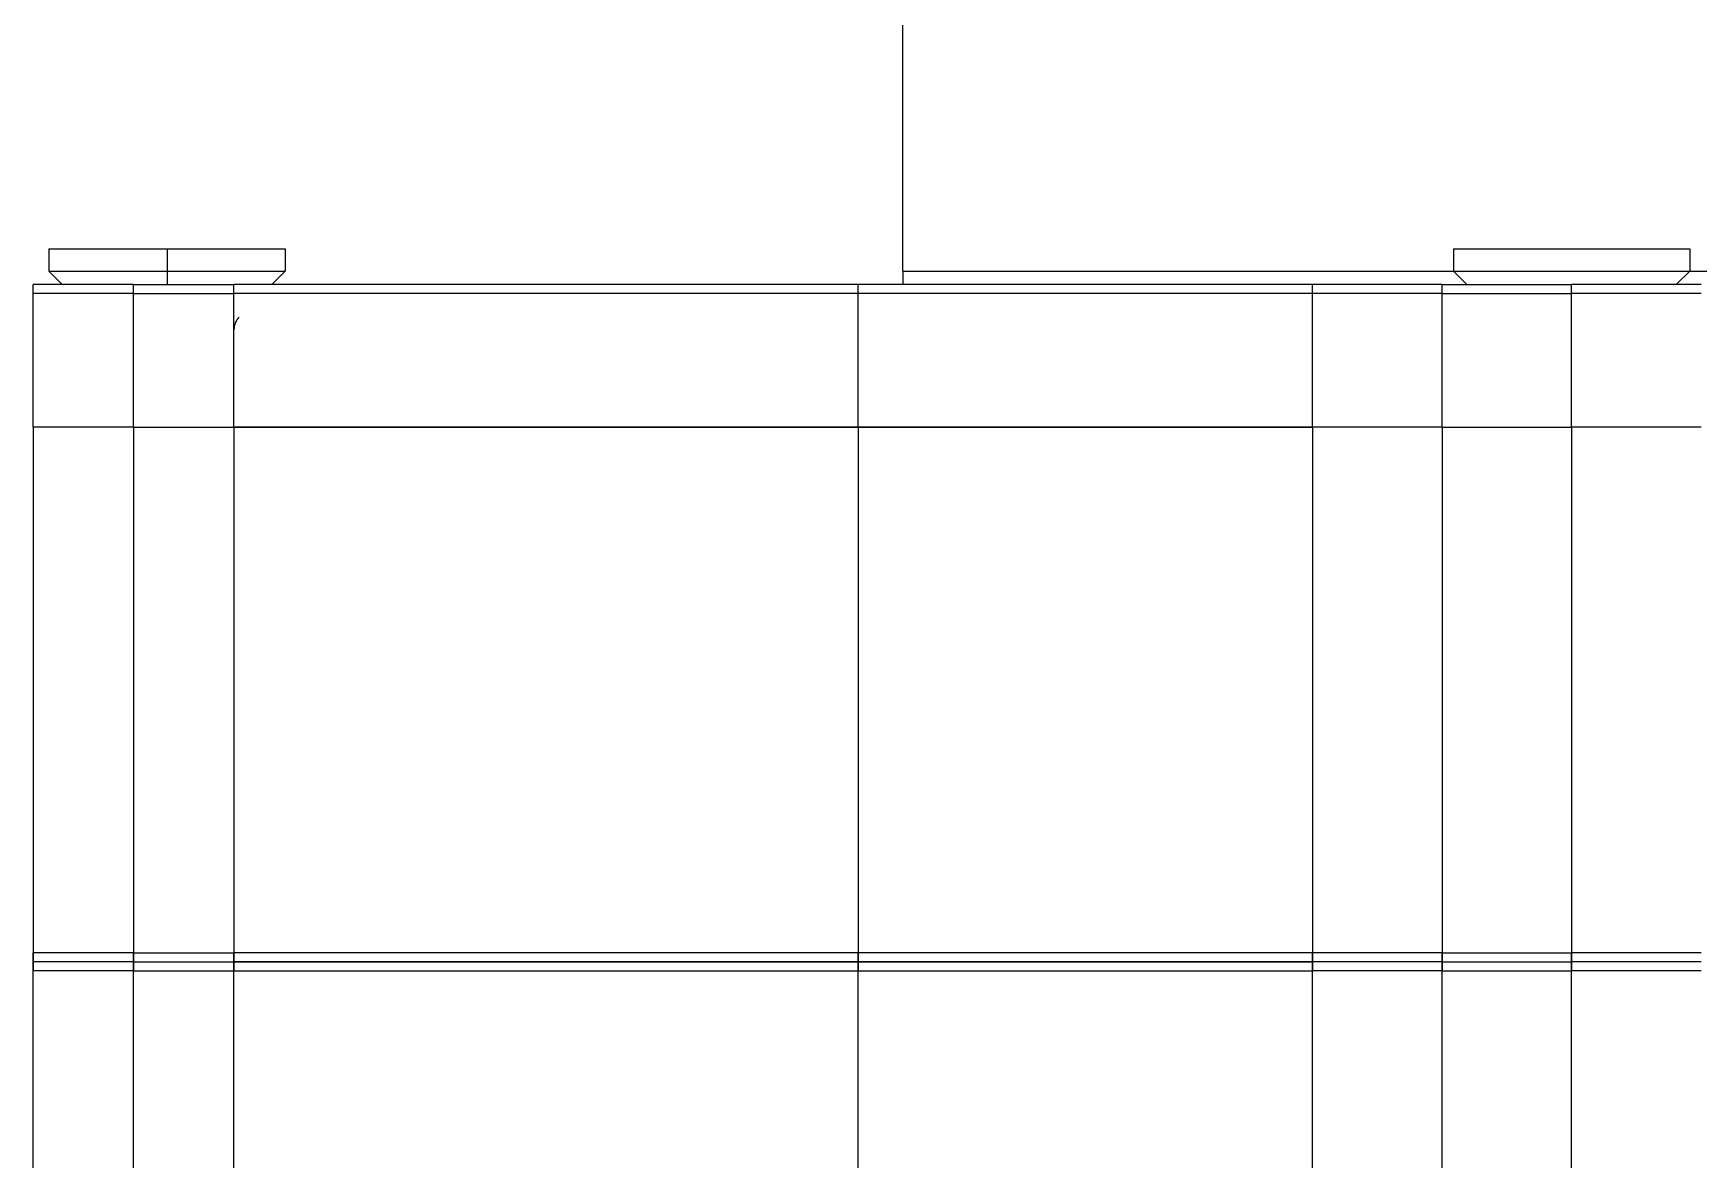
# Model space of a CAD drawing. Extents: x 20 to 191, y 30 to 285.
# Drawn here: x 19.88 to 57.23, y 61.25 to 86.53 of the extents above; entities that cross this region are included whole.
import ezdxf

# ---------------------------------------------------------------- set-up
doc = ezdxf.new("R2010")
doc.units = 0
doc.layers.add('View001', color=7, linetype='CONTINUOUS')

msp = doc.modelspace()

# ---------------------------------------------------------------- linework, layer by layer
at = {"layer": 'View001'}
for p, q in [((39.3792, 81.1911), (39.3792, 93.6911)), ((20.2292, 81.6911), (20.2292, 81.1911)), ((22.8792, 81.6911), (22.8792, 81.1911)), ((25.5292, 81.6911), (25.5292, 81.1911)), ((51.7292, 81.6911), (51.7292, 81.1911)), ((57.0292, 81.6911), (57.0292, 81.1911)), ((20.5292, 80.8911), (20.2292, 81.1911)), ((22.8792, 81.1911), (22.8792, 80.8911)), ((25.2292, 80.8911), (25.5292, 81.1911)), ((39.3792, 81.1911), (39.3792, 80.8911)), ((39.3792, 81.1911), (51.7292, 81.1911)), ((52.0292, 80.8911), (51.7292, 81.1911)), ((56.7292, 80.8911), (57.0292, 81.1911)), ((57.0292, 81.1911), (69.3792, 81.1911)), ((19.8792, 80.6911), (19.8792, 80.8911)), ((19.8792, 77.6911), (19.8792, 80.6911)), ((22.1292, 80.6911), (22.1292, 80.8911)), ((22.1292, 77.6911), (22.1292, 80.6911)), ((24.3792, 80.6911), (24.3792, 80.8911)), ((24.3792, 77.6911), (24.3792, 80.6911)), ((48.5697, 80.8911), (38.3792, 80.8911)), ((38.3792, 80.6911), (38.3792, 80.8911)), ((48.5697, 80.6911), (38.3792, 80.6911)), ((38.3792, 77.6911), (38.3792, 80.6911)), ((48.5697, 80.6911), (48.5697, 80.8911)), ((48.5697, 77.6911), (48.5697, 80.6911)), ((51.4745, 80.6911), (51.4745, 80.8911)), ((51.4745, 77.6911), (51.4745, 80.6911)), ((54.3792, 80.6911), (54.3792, 80.8911)), ((54.3792, 77.6911), (54.3792, 80.6911)), ((19.8792, 77.6911), (19.8792, 65.6911)), ((22.1292, 77.6911), (22.1292, 65.6911)), ((24.3792, 77.6911), (24.3792, 65.6911)), ((48.5697, 77.6911), (38.3792, 77.6911)), ((38.3792, 77.6911), (48.5697, 77.6911)), ((38.3792, 77.6911), (38.3792, 65.6911)), ((48.5697, 77.6911), (48.5697, 65.6911)), ((51.4745, 77.6911), (51.4745, 65.6911)), ((54.3792, 77.6911), (54.3792, 65.6911)), ((19.8792, 65.6911), (19.8792, 65.8911)), ((22.1292, 65.6911), (22.1292, 65.8911)), ((24.3792, 65.6911), (24.3792, 65.8911)), ((48.5697, 65.8911), (38.3792, 65.8911)), ((38.3792, 65.6911), (38.3792, 65.8911)), ((48.5697, 65.6911), (48.5697, 65.8911)), ((51.4745, 65.6911), (51.4745, 65.8911)), ((54.3792, 65.6911), (54.3792, 65.8911)), ((19.8792, 65.6911), (19.8792, 65.4911)), ((19.8792, 35.6911), (19.8792, 65.6911)), ((22.1292, 65.6911), (22.1292, 65.4911)), ((22.1292, 35.6911), (22.1292, 65.6911)), ((24.3792, 65.6911), (24.3792, 65.4911)), ((24.3792, 35.6911), (24.3792, 65.6911)), ((38.3792, 65.6911), (48.5697, 65.6911)), ((48.5697, 65.6911), (38.3792, 65.6911)), ((38.3792, 65.6911), (38.3792, 65.4911)), ((38.3792, 35.6911), (38.3792, 65.6911)), ((38.3792, 65.4911), (48.5697, 65.4911)), ((48.5697, 65.6911), (48.5697, 65.4911)), ((48.5697, 35.6911), (48.5697, 65.6911)), ((51.4745, 65.6911), (51.4745, 65.4911)), ((51.4745, 35.6911), (51.4745, 65.6911)), ((54.3792, 65.6911), (54.3792, 65.4911)), ((54.3792, 35.6911), (54.3792, 65.6911))]:
    msp.add_line(p, q, dxfattribs=at)
for points, degree, knots in [([(20.2292, 81.6911), (20.2375, 81.6911), (20.2459, 81.6911), (20.2708, 81.6911), (20.2957, 81.6911), (20.3368, 81.6911), (20.3779, 81.6911), (20.4348, 81.6911), (20.4916, 81.6911), (20.5635, 81.6911), (20.6354, 81.6911), (20.7214, 81.6911), (20.8074, 81.6911), (20.9064, 81.6911), (21.0054, 81.6911), (21.1162, 81.6911), (21.227, 81.6911), (21.3481, 81.6911), (21.4693, 81.6911), (21.5994, 81.6911), (21.7294, 81.6911), (21.8667, 81.6911), (22.004, 81.6911), (22.1467, 81.6911), (22.2895, 81.6911), (22.5815, 81.6911), (22.8792, 81.6911)], 2, [4.71239, 4.71239, 4.71239, 4.82459, 4.82459, 4.93679, 4.93679, 5.04899, 5.04899, 5.16119, 5.16119, 5.27339, 5.27339, 5.38559, 5.38559, 5.49779, 5.49779, 5.60999, 5.60999, 5.72219, 5.72219, 5.83439, 5.83439, 5.94659, 5.94659, 6.05879, 6.05879, 6.28319, 6.28319, 6.28319]), ([(22.8792, 81.6911), (23.0276, 81.6911), (23.1759, 81.6911), (23.471, 81.6911), (23.7544, 81.6911), (23.8917, 81.6911), (24.029, 81.6911), (24.159, 81.6911), (24.2891, 81.6911), (24.4103, 81.6911), (24.5315, 81.6911), (24.6422, 81.6911), (24.753, 81.6911), (24.8521, 81.6911), (24.9511, 81.6911), (25.037, 81.6911), (25.123, 81.6911), (25.1949, 81.6911), (25.2668, 81.6911), (25.3236, 81.6911), (25.3805, 81.6911), (25.4216, 81.6911), (25.4628, 81.6911), (25.4877, 81.6911), (25.5125, 81.6911), (25.5209, 81.6911), (25.5292, 81.6911)], 2, [0, 0, 0, 0.1122, 0.1122, 0.336599, 0.336599, 0.448799, 0.448799, 0.560999, 0.560999, 0.673198, 0.673198, 0.785398, 0.785398, 0.897598, 0.897598, 1.0098, 1.0098, 1.122, 1.122, 1.2342, 1.2342, 1.3464, 1.3464, 1.4586, 1.4586, 1.5708, 1.5708, 1.5708]), ([(51.7292, 81.6911), (51.7957, 81.6911), (51.9916, 81.6911), (52.3074, 81.6911), (52.727, 81.6911), (53.2294, 81.6911), (53.7895, 81.6911), (54.3792, 81.6911), (54.9689, 81.6911), (55.529, 81.6911), (56.0315, 81.6911), (56.4511, 81.6911), (56.7668, 81.6911), (56.9628, 81.6911), (57.0292, 81.6911)], 1, [1.5708, 1.5708, 1.7952, 2.0196, 2.24399, 2.46839, 2.69279, 2.91719, 3.14159, 3.36599, 3.59039, 3.81479, 4.03919, 4.26359, 4.48799, 4.71239, 4.71239]), ([(20.2292, 81.1911), (20.2375, 81.1911), (20.2459, 81.1911), (20.2708, 81.1911), (20.2957, 81.1911), (20.3368, 81.1911), (20.3779, 81.1911), (20.4348, 81.1911), (20.4916, 81.1911), (20.5635, 81.1911), (20.6354, 81.1911), (20.7214, 81.1911), (20.8074, 81.1911), (20.9064, 81.1911), (21.0054, 81.1911), (21.1162, 81.1911), (21.227, 81.1911), (21.3481, 81.1911), (21.4693, 81.1911), (21.5994, 81.1911), (21.7294, 81.1911), (21.8667, 81.1911), (22.004, 81.1911), (22.1467, 81.1911), (22.2895, 81.1911), (22.5815, 81.1911), (22.8792, 81.1911)], 2, [4.71239, 4.71239, 4.71239, 4.82459, 4.82459, 4.93679, 4.93679, 5.04899, 5.04899, 5.16119, 5.16119, 5.27339, 5.27339, 5.38559, 5.38559, 5.49779, 5.49779, 5.60999, 5.60999, 5.72219, 5.72219, 5.83439, 5.83439, 5.94659, 5.94659, 6.05879, 6.05879, 6.28319, 6.28319, 6.28319]), ([(22.8792, 81.1911), (23.0276, 81.1911), (23.1759, 81.1911), (23.471, 81.1911), (23.7544, 81.1911), (23.8917, 81.1911), (24.029, 81.1911), (24.159, 81.1911), (24.2891, 81.1911), (24.4103, 81.1911), (24.5315, 81.1911), (24.6422, 81.1911), (24.753, 81.1911), (24.8521, 81.1911), (24.9511, 81.1911), (25.037, 81.1911), (25.123, 81.1911), (25.1949, 81.1911), (25.2668, 81.1911), (25.3236, 81.1911), (25.3805, 81.1911), (25.4216, 81.1911), (25.4628, 81.1911), (25.4877, 81.1911), (25.5125, 81.1911), (25.5209, 81.1911), (25.5292, 81.1911)], 2, [0, 0, 0, 0.1122, 0.1122, 0.336599, 0.336599, 0.448799, 0.448799, 0.560999, 0.560999, 0.673198, 0.673198, 0.785398, 0.785398, 0.897598, 0.897598, 1.0098, 1.0098, 1.122, 1.122, 1.2342, 1.2342, 1.3464, 1.3464, 1.4586, 1.4586, 1.5708, 1.5708, 1.5708]), ([(51.7292, 81.1911), (51.7957, 81.1911), (51.9916, 81.1911), (52.3074, 81.1911), (52.727, 81.1911), (53.2294, 81.1911), (53.7895, 81.1911), (54.3792, 81.1911), (54.9689, 81.1911), (55.529, 81.1911), (56.0315, 81.1911), (56.4511, 81.1911), (56.7668, 81.1911), (56.9628, 81.1911), (57.0292, 81.1911)], 1, [1.5708, 1.5708, 1.7952, 2.0196, 2.24399, 2.46839, 2.69279, 2.91719, 3.14159, 3.36599, 3.59039, 3.81479, 4.03919, 4.26359, 4.48799, 4.71239, 4.71239]), ([(22.1292, 80.8911), (21.8595, 80.8911), (21.5987, 80.8911), (21.3493, 80.8911), (21.1135, 80.8911), (20.8933, 80.8911), (20.6907, 80.8911), (20.5075, 80.8911), (20.3453, 80.8911), (20.2055, 80.8911), (20.0895, 80.8911), (19.9981, 80.8911), (19.9322, 80.8911), (19.8925, 80.8911), (19.8792, 80.8911)], 1, [0.25268, 0.25268, 0.346831, 0.440983, 0.535134, 0.629285, 0.723436, 0.817587, 0.911738, 1.00589, 1.10004, 1.19419, 1.28834, 1.38249, 1.47665, 1.5708, 1.5708]), ([(22.1292, 80.6911), (21.8595, 80.6911), (21.5987, 80.6911), (21.3493, 80.6911), (21.1135, 80.6911), (20.8933, 80.6911), (20.6907, 80.6911), (20.5075, 80.6911), (20.3453, 80.6911), (20.2055, 80.6911), (20.0895, 80.6911), (19.9981, 80.6911), (19.9322, 80.6911), (19.8925, 80.6911), (19.8792, 80.6911)], 1, [0.25268, 0.25268, 0.346831, 0.440983, 0.535134, 0.629285, 0.723436, 0.817587, 0.911738, 1.00589, 1.10004, 1.19419, 1.28834, 1.38249, 1.47665, 1.5708, 1.5708]), ([(22.1292, 80.8911), (22.399, 80.8911), (22.6597, 80.8911), (22.9091, 80.8911), (23.1449, 80.8911), (23.3651, 80.8911), (23.5677, 80.8911), (23.7509, 80.8911), (23.9131, 80.8911), (24.0529, 80.8911), (24.169, 80.8911), (24.2603, 80.8911), (24.3262, 80.8911), (24.3659, 80.8911), (24.3792, 80.8911)], 1, [3.39427, 3.39427, 3.48842, 3.58258, 3.67673, 3.77088, 3.86503, 3.95918, 4.05333, 4.14748, 4.24163, 4.33578, 4.42994, 4.52409, 4.61824, 4.71239, 4.71239]), ([(22.1292, 80.6911), (22.399, 80.6911), (22.6597, 80.6911), (22.9091, 80.6911), (23.1449, 80.6911), (23.3651, 80.6911), (23.5677, 80.6911), (23.7509, 80.6911), (23.9131, 80.6911), (24.0529, 80.6911), (24.169, 80.6911), (24.2603, 80.6911), (24.3262, 80.6911), (24.3659, 80.6911), (24.3792, 80.6911)], 1, [3.39427, 3.39427, 3.48842, 3.58258, 3.67673, 3.77088, 3.86503, 3.95918, 4.05333, 4.14748, 4.24163, 4.33578, 4.42994, 4.52409, 4.61824, 4.71239, 4.71239]), ([(38.3792, 80.6911), (36.8117, 80.6911), (35.2639, 80.6911), (33.7553, 80.6911), (32.3048, 80.6911), (30.9308, 80.6911), (29.6504, 80.6911), (28.4797, 80.6911), (27.4336, 80.6911), (26.5251, 80.6911), (25.7656, 80.6911), (25.1648, 80.6911), (24.7302, 80.6911), (24.4672, 80.6911), (24.3792, 80.6911)], 1, [0, 0, 0.1122, 0.224399, 0.336599, 0.448799, 0.560999, 0.673198, 0.785398, 0.897598, 1.0098, 1.122, 1.2342, 1.3464, 1.4586, 1.5708, 1.5708]), ([(51.4745, 80.8911), (51.4328, 80.8911), (51.3911, 80.8911), (51.3369, 80.8911), (51.2827, 80.8911), (51.2165, 80.8911), (51.1503, 80.8911), (51.0727, 80.8911), (50.9951, 80.8911), (50.9067, 80.8911), (50.8183, 80.8911), (50.72, 80.8911), (50.6217, 80.8911), (50.5143, 80.8911), (50.4069, 80.8911), (50.2913, 80.8911), (50.1757, 80.8911), (50.0531, 80.8911), (49.9304, 80.8911), (49.8017, 80.8911), (49.673, 80.8911), (49.4079, 80.8911), (49.1313, 80.8911), (48.8525, 80.8911), (48.5697, 80.8911)], 2, [3.39427, 3.39427, 3.39427, 3.48842, 3.48842, 3.58258, 3.58258, 3.67673, 3.67673, 3.77088, 3.77088, 3.86503, 3.86503, 3.95918, 3.95918, 4.05333, 4.05333, 4.14748, 4.14748, 4.24163, 4.24163, 4.33578, 4.33578, 4.52409, 4.52409, 4.71239, 4.71239, 4.71239]), ([(51.4745, 80.6911), (51.4328, 80.6911), (51.3911, 80.6911), (51.3369, 80.6911), (51.2827, 80.6911), (51.2165, 80.6911), (51.1503, 80.6911), (51.0727, 80.6911), (50.9951, 80.6911), (50.9067, 80.6911), (50.8183, 80.6911), (50.72, 80.6911), (50.6217, 80.6911), (50.5143, 80.6911), (50.4069, 80.6911), (50.2913, 80.6911), (50.1757, 80.6911), (50.0531, 80.6911), (49.9304, 80.6911), (49.8017, 80.6911), (49.673, 80.6911), (49.4079, 80.6911), (49.1313, 80.6911), (48.8525, 80.6911), (48.5697, 80.6911)], 2, [3.39427, 3.39427, 3.39427, 3.48842, 3.48842, 3.58258, 3.58258, 3.67673, 3.67673, 3.77088, 3.77088, 3.86503, 3.86503, 3.95918, 3.95918, 4.05333, 4.05333, 4.14748, 4.14748, 4.24163, 4.24163, 4.33578, 4.33578, 4.52409, 4.52409, 4.71239, 4.71239, 4.71239]), ([(51.4745, 80.8911), (51.5162, 80.8911), (51.5578, 80.8911), (51.612, 80.8911), (51.6662, 80.8911), (51.7324, 80.8911), (51.7986, 80.8911), (51.8762, 80.8911), (51.9539, 80.8911), (52.0422, 80.8911), (52.1306, 80.8911), (52.2289, 80.8911), (52.3273, 80.8911), (52.4347, 80.8911), (52.5421, 80.8911), (52.6576, 80.8911), (52.7732, 80.8911), (52.8959, 80.8911), (53.0185, 80.8911), (53.1472, 80.8911), (53.2759, 80.8911), (53.541, 80.8911), (53.8176, 80.8911), (54.0965, 80.8911), (54.3792, 80.8911)], 2, [0.25268, 0.25268, 0.25268, 0.346831, 0.346831, 0.440983, 0.440983, 0.535134, 0.535134, 0.629285, 0.629285, 0.723436, 0.723436, 0.817587, 0.817587, 0.911738, 0.911738, 1.00589, 1.00589, 1.10004, 1.10004, 1.19419, 1.19419, 1.38249, 1.38249, 1.5708, 1.5708, 1.5708]), ([(51.4745, 80.6911), (51.5162, 80.6911), (51.5578, 80.6911), (51.612, 80.6911), (51.6662, 80.6911), (51.7324, 80.6911), (51.7986, 80.6911), (51.8762, 80.6911), (51.9539, 80.6911), (52.0422, 80.6911), (52.1306, 80.6911), (52.2289, 80.6911), (52.3273, 80.6911), (52.4347, 80.6911), (52.5421, 80.6911), (52.6576, 80.6911), (52.7732, 80.6911), (52.8959, 80.6911), (53.0185, 80.6911), (53.1472, 80.6911), (53.2759, 80.6911), (53.541, 80.6911), (53.8176, 80.6911), (54.0965, 80.6911), (54.3792, 80.6911)], 2, [0.25268, 0.25268, 0.25268, 0.346831, 0.346831, 0.440983, 0.440983, 0.535134, 0.535134, 0.629285, 0.629285, 0.723436, 0.723436, 0.817587, 0.817587, 0.911738, 0.911738, 1.00589, 1.00589, 1.10004, 1.10004, 1.19419, 1.19419, 1.38249, 1.38249, 1.5708, 1.5708, 1.5708]), ([(57.2839, 80.8911), (57.2423, 80.8911), (57.2006, 80.8911), (57.1464, 80.8911), (57.0922, 80.8911), (57.026, 80.8911), (56.9598, 80.8911), (56.8822, 80.8911), (56.8046, 80.8911), (56.7162, 80.8911), (56.6278, 80.8911), (56.5295, 80.8911), (56.4312, 80.8911), (56.3237, 80.8911), (56.2163, 80.8911), (56.1008, 80.8911), (55.9852, 80.8911), (55.8626, 80.8911), (55.7399, 80.8911), (55.6112, 80.8911), (55.4825, 80.8911), (55.2174, 80.8911), (54.9408, 80.8911), (54.6619, 80.8911), (54.3792, 80.8911)], 2, [0.25268, 0.25268, 0.25268, 0.346831, 0.346831, 0.440983, 0.440983, 0.535134, 0.535134, 0.629285, 0.629285, 0.723436, 0.723436, 0.817587, 0.817587, 0.911738, 0.911738, 1.00589, 1.00589, 1.10004, 1.10004, 1.19419, 1.19419, 1.38249, 1.38249, 1.5708, 1.5708, 1.5708]), ([(57.2839, 80.6911), (57.2423, 80.6911), (57.2006, 80.6911), (57.1464, 80.6911), (57.0922, 80.6911), (57.026, 80.6911), (56.9598, 80.6911), (56.8822, 80.6911), (56.8046, 80.6911), (56.7162, 80.6911), (56.6278, 80.6911), (56.5295, 80.6911), (56.4312, 80.6911), (56.3237, 80.6911), (56.2163, 80.6911), (56.1008, 80.6911), (55.9852, 80.6911), (55.8626, 80.6911), (55.7399, 80.6911), (55.6112, 80.6911), (55.4825, 80.6911), (55.2174, 80.6911), (54.9408, 80.6911), (54.6619, 80.6911), (54.3792, 80.6911)], 2, [0.25268, 0.25268, 0.25268, 0.346831, 0.346831, 0.440983, 0.440983, 0.535134, 0.535134, 0.629285, 0.629285, 0.723436, 0.723436, 0.817587, 0.817587, 0.911738, 0.911738, 1.00589, 1.00589, 1.10004, 1.10004, 1.19419, 1.19419, 1.38249, 1.38249, 1.5708, 1.5708, 1.5708]), ([(22.1292, 77.6911), (21.8595, 77.6911), (21.5987, 77.6911), (21.3493, 77.6911), (21.1135, 77.6911), (20.8933, 77.6911), (20.6907, 77.6911), (20.5075, 77.6911), (20.3453, 77.6911), (20.2055, 77.6911), (20.0895, 77.6911), (19.9981, 77.6911), (19.9322, 77.6911), (19.8925, 77.6911), (19.8792, 77.6911)], 1, [0.25268, 0.25268, 0.346831, 0.440983, 0.535134, 0.629285, 0.723436, 0.817587, 0.911738, 1.00589, 1.10004, 1.19419, 1.28834, 1.38249, 1.47665, 1.5708, 1.5708]), ([(22.1292, 77.6911), (21.8595, 77.6911), (21.5987, 77.6911), (21.3493, 77.6911), (21.1135, 77.6911), (20.8933, 77.6911), (20.6907, 77.6911), (20.5075, 77.6911), (20.3453, 77.6911), (20.2055, 77.6911), (20.0895, 77.6911), (19.9981, 77.6911), (19.9322, 77.6911), (19.8925, 77.6911), (19.8792, 77.6911)], 1, [0.25268, 0.25268, 0.346831, 0.440983, 0.535134, 0.629285, 0.723436, 0.817587, 0.911738, 1.00589, 1.10004, 1.19419, 1.28834, 1.38249, 1.47665, 1.5708, 1.5708]), ([(22.1292, 77.6911), (22.399, 77.6911), (22.6597, 77.6911), (22.9091, 77.6911), (23.1449, 77.6911), (23.3651, 77.6911), (23.5677, 77.6911), (23.7509, 77.6911), (23.9131, 77.6911), (24.0529, 77.6911), (24.169, 77.6911), (24.2603, 77.6911), (24.3262, 77.6911), (24.3659, 77.6911), (24.3792, 77.6911)], 1, [3.39427, 3.39427, 3.48842, 3.58258, 3.67673, 3.77088, 3.86503, 3.95918, 4.05333, 4.14748, 4.24163, 4.33578, 4.42994, 4.52409, 4.61824, 4.71239, 4.71239]), ([(22.1292, 77.6911), (22.399, 77.6911), (22.6597, 77.6911), (22.9091, 77.6911), (23.1449, 77.6911), (23.3651, 77.6911), (23.5677, 77.6911), (23.7509, 77.6911), (23.9131, 77.6911), (24.0529, 77.6911), (24.169, 77.6911), (24.2603, 77.6911), (24.3262, 77.6911), (24.3659, 77.6911), (24.3792, 77.6911)], 1, [3.39427, 3.39427, 3.48842, 3.58258, 3.67673, 3.77088, 3.86503, 3.95918, 4.05333, 4.14748, 4.24163, 4.33578, 4.42994, 4.52409, 4.61824, 4.71239, 4.71239]), ([(24.3792, 77.6911), (24.4672, 77.6911), (24.7302, 77.6911), (25.1648, 77.6911), (25.7656, 77.6911), (26.5251, 77.6911), (27.4336, 77.6911), (28.4797, 77.6911), (29.6504, 77.6911), (30.9308, 77.6911), (32.3048, 77.6911), (33.7553, 77.6911), (35.2639, 77.6911), (36.8117, 77.6911), (38.3792, 77.6911)], 1, [1.5708, 1.5708, 1.683, 1.7952, 1.9074, 2.0196, 2.1318, 2.24399, 2.35619, 2.46839, 2.58059, 2.69279, 2.80499, 2.91719, 3.02939, 3.14159, 3.14159]), ([(51.4745, 77.6911), (51.4328, 77.6911), (51.3911, 77.6911), (51.3369, 77.6911), (51.2827, 77.6911), (51.2165, 77.6911), (51.1503, 77.6911), (51.0727, 77.6911), (50.9951, 77.6911), (50.9067, 77.6911), (50.8183, 77.6911), (50.72, 77.6911), (50.6217, 77.6911), (50.5143, 77.6911), (50.4069, 77.6911), (50.2913, 77.6911), (50.1757, 77.6911), (50.0531, 77.6911), (49.9304, 77.6911), (49.8017, 77.6911), (49.673, 77.6911), (49.4079, 77.6911), (49.1313, 77.6911), (48.8525, 77.6911), (48.5697, 77.6911)], 2, [3.39427, 3.39427, 3.39427, 3.48842, 3.48842, 3.58258, 3.58258, 3.67673, 3.67673, 3.77088, 3.77088, 3.86503, 3.86503, 3.95918, 3.95918, 4.05333, 4.05333, 4.14748, 4.14748, 4.24163, 4.24163, 4.33578, 4.33578, 4.52409, 4.52409, 4.71239, 4.71239, 4.71239]), ([(51.4745, 77.6911), (51.4328, 77.6911), (51.3911, 77.6911), (51.3369, 77.6911), (51.2827, 77.6911), (51.2165, 77.6911), (51.1503, 77.6911), (51.0727, 77.6911), (50.9951, 77.6911), (50.9067, 77.6911), (50.8183, 77.6911), (50.72, 77.6911), (50.6217, 77.6911), (50.5143, 77.6911), (50.4069, 77.6911), (50.2913, 77.6911), (50.1757, 77.6911), (50.0531, 77.6911), (49.9304, 77.6911), (49.8017, 77.6911), (49.673, 77.6911), (49.4079, 77.6911), (49.1313, 77.6911), (48.8525, 77.6911), (48.5697, 77.6911)], 2, [3.39427, 3.39427, 3.39427, 3.48842, 3.48842, 3.58258, 3.58258, 3.67673, 3.67673, 3.77088, 3.77088, 3.86503, 3.86503, 3.95918, 3.95918, 4.05333, 4.05333, 4.14748, 4.14748, 4.24163, 4.24163, 4.33578, 4.33578, 4.52409, 4.52409, 4.71239, 4.71239, 4.71239]), ([(51.4745, 77.6911), (51.5162, 77.6911), (51.5578, 77.6911), (51.612, 77.6911), (51.6662, 77.6911), (51.7324, 77.6911), (51.7986, 77.6911), (51.8762, 77.6911), (51.9539, 77.6911), (52.0422, 77.6911), (52.1306, 77.6911), (52.2289, 77.6911), (52.3273, 77.6911), (52.4347, 77.6911), (52.5421, 77.6911), (52.6576, 77.6911), (52.7732, 77.6911), (52.8959, 77.6911), (53.0185, 77.6911), (53.1472, 77.6911), (53.2759, 77.6911), (53.541, 77.6911), (53.8176, 77.6911), (54.0965, 77.6911), (54.3792, 77.6911)], 2, [0.25268, 0.25268, 0.25268, 0.346831, 0.346831, 0.440983, 0.440983, 0.535134, 0.535134, 0.629285, 0.629285, 0.723436, 0.723436, 0.817587, 0.817587, 0.911738, 0.911738, 1.00589, 1.00589, 1.10004, 1.10004, 1.19419, 1.19419, 1.38249, 1.38249, 1.5708, 1.5708, 1.5708]), ([(51.4745, 77.6911), (51.5162, 77.6911), (51.5578, 77.6911), (51.612, 77.6911), (51.6662, 77.6911), (51.7324, 77.6911), (51.7986, 77.6911), (51.8762, 77.6911), (51.9539, 77.6911), (52.0422, 77.6911), (52.1306, 77.6911), (52.2289, 77.6911), (52.3273, 77.6911), (52.4347, 77.6911), (52.5421, 77.6911), (52.6576, 77.6911), (52.7732, 77.6911), (52.8959, 77.6911), (53.0185, 77.6911), (53.1472, 77.6911), (53.2759, 77.6911), (53.541, 77.6911), (53.8176, 77.6911), (54.0965, 77.6911), (54.3792, 77.6911)], 2, [0.25268, 0.25268, 0.25268, 0.346831, 0.346831, 0.440983, 0.440983, 0.535134, 0.535134, 0.629285, 0.629285, 0.723436, 0.723436, 0.817587, 0.817587, 0.911738, 0.911738, 1.00589, 1.00589, 1.10004, 1.10004, 1.19419, 1.19419, 1.38249, 1.38249, 1.5708, 1.5708, 1.5708]), ([(57.2839, 77.6911), (57.2423, 77.6911), (57.2006, 77.6911), (57.1464, 77.6911), (57.0922, 77.6911), (57.026, 77.6911), (56.9598, 77.6911), (56.8822, 77.6911), (56.8046, 77.6911), (56.7162, 77.6911), (56.6278, 77.6911), (56.5295, 77.6911), (56.4312, 77.6911), (56.3237, 77.6911), (56.2163, 77.6911), (56.1008, 77.6911), (55.9852, 77.6911), (55.8626, 77.6911), (55.7399, 77.6911), (55.6112, 77.6911), (55.4825, 77.6911), (55.2174, 77.6911), (54.9408, 77.6911), (54.6619, 77.6911), (54.3792, 77.6911)], 2, [0.25268, 0.25268, 0.25268, 0.346831, 0.346831, 0.440983, 0.440983, 0.535134, 0.535134, 0.629285, 0.629285, 0.723436, 0.723436, 0.817587, 0.817587, 0.911738, 0.911738, 1.00589, 1.00589, 1.10004, 1.10004, 1.19419, 1.19419, 1.38249, 1.38249, 1.5708, 1.5708, 1.5708]), ([(57.2839, 77.6911), (57.2423, 77.6911), (57.2006, 77.6911), (57.1464, 77.6911), (57.0922, 77.6911), (57.026, 77.6911), (56.9598, 77.6911), (56.8822, 77.6911), (56.8046, 77.6911), (56.7162, 77.6911), (56.6278, 77.6911), (56.5295, 77.6911), (56.4312, 77.6911), (56.3237, 77.6911), (56.2163, 77.6911), (56.1008, 77.6911), (55.9852, 77.6911), (55.8626, 77.6911), (55.7399, 77.6911), (55.6112, 77.6911), (55.4825, 77.6911), (55.2174, 77.6911), (54.9408, 77.6911), (54.6619, 77.6911), (54.3792, 77.6911)], 2, [0.25268, 0.25268, 0.25268, 0.346831, 0.346831, 0.440983, 0.440983, 0.535134, 0.535134, 0.629285, 0.629285, 0.723436, 0.723436, 0.817587, 0.817587, 0.911738, 0.911738, 1.00589, 1.00589, 1.10004, 1.10004, 1.19419, 1.19419, 1.38249, 1.38249, 1.5708, 1.5708, 1.5708]), ([(22.1292, 65.8911), (21.8595, 65.8911), (21.5987, 65.8911), (21.3493, 65.8911), (21.1135, 65.8911), (20.8933, 65.8911), (20.6907, 65.8911), (20.5075, 65.8911), (20.3453, 65.8911), (20.2055, 65.8911), (20.0895, 65.8911), (19.9981, 65.8911), (19.9322, 65.8911), (19.8925, 65.8911), (19.8792, 65.8911)], 1, [0.25268, 0.25268, 0.346831, 0.440983, 0.535134, 0.629285, 0.723436, 0.817587, 0.911738, 1.00589, 1.10004, 1.19419, 1.28834, 1.38249, 1.47665, 1.5708, 1.5708]), ([(22.1292, 65.8911), (22.399, 65.8911), (22.6597, 65.8911), (22.9091, 65.8911), (23.1449, 65.8911), (23.3651, 65.8911), (23.5677, 65.8911), (23.7509, 65.8911), (23.9131, 65.8911), (24.0529, 65.8911), (24.169, 65.8911), (24.2603, 65.8911), (24.3262, 65.8911), (24.3659, 65.8911), (24.3792, 65.8911)], 1, [3.39427, 3.39427, 3.48842, 3.58258, 3.67673, 3.77088, 3.86503, 3.95918, 4.05333, 4.14748, 4.24163, 4.33578, 4.42994, 4.52409, 4.61824, 4.71239, 4.71239]), ([(38.3792, 65.8911), (36.8117, 65.8911), (35.2639, 65.8911), (33.7553, 65.8911), (32.3048, 65.8911), (30.9308, 65.8911), (29.6504, 65.8911), (28.4797, 65.8911), (27.4336, 65.8911), (26.5251, 65.8911), (25.7656, 65.8911), (25.1648, 65.8911), (24.7302, 65.8911), (24.4672, 65.8911), (24.3792, 65.8911)], 1, [1.5708, 1.5708, 1.683, 1.7952, 1.9074, 2.0196, 2.1318, 2.24399, 2.35619, 2.46839, 2.58059, 2.69279, 2.80499, 2.91719, 3.02939, 3.14159, 3.14159]), ([(51.4745, 65.8911), (51.4328, 65.8911), (51.3911, 65.8911), (51.3369, 65.8911), (51.2827, 65.8911), (51.2165, 65.8911), (51.1503, 65.8911), (51.0727, 65.8911), (50.9951, 65.8911), (50.9067, 65.8911), (50.8183, 65.8911), (50.72, 65.8911), (50.6217, 65.8911), (50.5143, 65.8911), (50.4069, 65.8911), (50.2913, 65.8911), (50.1757, 65.8911), (50.0531, 65.8911), (49.9304, 65.8911), (49.8017, 65.8911), (49.673, 65.8911), (49.4079, 65.8911), (49.1313, 65.8911), (48.8525, 65.8911), (48.5697, 65.8911)], 2, [3.39427, 3.39427, 3.39427, 3.48842, 3.48842, 3.58258, 3.58258, 3.67673, 3.67673, 3.77088, 3.77088, 3.86503, 3.86503, 3.95918, 3.95918, 4.05333, 4.05333, 4.14748, 4.14748, 4.24163, 4.24163, 4.33578, 4.33578, 4.52409, 4.52409, 4.71239, 4.71239, 4.71239]), ([(51.4745, 65.8911), (51.5162, 65.8911), (51.5578, 65.8911), (51.612, 65.8911), (51.6662, 65.8911), (51.7324, 65.8911), (51.7986, 65.8911), (51.8762, 65.8911), (51.9539, 65.8911), (52.0422, 65.8911), (52.1306, 65.8911), (52.2289, 65.8911), (52.3273, 65.8911), (52.4347, 65.8911), (52.5421, 65.8911), (52.6576, 65.8911), (52.7732, 65.8911), (52.8959, 65.8911), (53.0185, 65.8911), (53.1472, 65.8911), (53.2759, 65.8911), (53.541, 65.8911), (53.8176, 65.8911), (54.0965, 65.8911), (54.3792, 65.8911)], 2, [0.25268, 0.25268, 0.25268, 0.346831, 0.346831, 0.440983, 0.440983, 0.535134, 0.535134, 0.629285, 0.629285, 0.723436, 0.723436, 0.817587, 0.817587, 0.911738, 0.911738, 1.00589, 1.00589, 1.10004, 1.10004, 1.19419, 1.19419, 1.38249, 1.38249, 1.5708, 1.5708, 1.5708]), ([(57.2839, 65.8911), (57.2423, 65.8911), (57.2006, 65.8911), (57.1464, 65.8911), (57.0922, 65.8911), (57.026, 65.8911), (56.9598, 65.8911), (56.8822, 65.8911), (56.8046, 65.8911), (56.7162, 65.8911), (56.6278, 65.8911), (56.5295, 65.8911), (56.4312, 65.8911), (56.3237, 65.8911), (56.2163, 65.8911), (56.1008, 65.8911), (55.9852, 65.8911), (55.8626, 65.8911), (55.7399, 65.8911), (55.6112, 65.8911), (55.4825, 65.8911), (55.2174, 65.8911), (54.9408, 65.8911), (54.6619, 65.8911), (54.3792, 65.8911)], 2, [0.25268, 0.25268, 0.25268, 0.346831, 0.346831, 0.440983, 0.440983, 0.535134, 0.535134, 0.629285, 0.629285, 0.723436, 0.723436, 0.817587, 0.817587, 0.911738, 0.911738, 1.00589, 1.00589, 1.10004, 1.10004, 1.19419, 1.19419, 1.38249, 1.38249, 1.5708, 1.5708, 1.5708]), ([(22.1292, 65.6911), (21.8595, 65.6911), (21.5987, 65.6911), (21.3493, 65.6911), (21.1135, 65.6911), (20.8933, 65.6911), (20.6907, 65.6911), (20.5075, 65.6911), (20.3453, 65.6911), (20.2055, 65.6911), (20.0895, 65.6911), (19.9981, 65.6911), (19.9322, 65.6911), (19.8925, 65.6911), (19.8792, 65.6911)], 1, [0.25268, 0.25268, 0.346831, 0.440983, 0.535134, 0.629285, 0.723436, 0.817587, 0.911738, 1.00589, 1.10004, 1.19419, 1.28834, 1.38249, 1.47665, 1.5708, 1.5708]), ([(22.1292, 65.6911), (21.8595, 65.6911), (21.5987, 65.6911), (21.3493, 65.6911), (21.1135, 65.6911), (20.8933, 65.6911), (20.6907, 65.6911), (20.5075, 65.6911), (20.3453, 65.6911), (20.2055, 65.6911), (20.0895, 65.6911), (19.9981, 65.6911), (19.9322, 65.6911), (19.8925, 65.6911), (19.8792, 65.6911)], 1, [0.25268, 0.25268, 0.346831, 0.440983, 0.535134, 0.629285, 0.723436, 0.817587, 0.911738, 1.00589, 1.10004, 1.19419, 1.28834, 1.38249, 1.47665, 1.5708, 1.5708]), ([(22.1292, 65.4911), (21.8595, 65.4911), (21.5987, 65.4911), (21.3493, 65.4911), (21.1135, 65.4911), (20.8933, 65.4911), (20.6907, 65.4911), (20.5075, 65.4911), (20.3453, 65.4911), (20.2055, 65.4911), (20.0895, 65.4911), (19.9981, 65.4911), (19.9322, 65.4911), (19.8925, 65.4911), (19.8792, 65.4911)], 1, [0.25268, 0.25268, 0.346831, 0.440983, 0.535134, 0.629285, 0.723436, 0.817587, 0.911738, 1.00589, 1.10004, 1.19419, 1.28834, 1.38249, 1.47665, 1.5708, 1.5708]), ([(22.1292, 65.6911), (22.399, 65.6911), (22.6597, 65.6911), (22.9091, 65.6911), (23.1449, 65.6911), (23.3651, 65.6911), (23.5677, 65.6911), (23.7509, 65.6911), (23.9131, 65.6911), (24.0529, 65.6911), (24.169, 65.6911), (24.2603, 65.6911), (24.3262, 65.6911), (24.3659, 65.6911), (24.3792, 65.6911)], 1, [3.39427, 3.39427, 3.48842, 3.58258, 3.67673, 3.77088, 3.86503, 3.95918, 4.05333, 4.14748, 4.24163, 4.33578, 4.42994, 4.52409, 4.61824, 4.71239, 4.71239]), ([(22.1292, 65.6911), (22.399, 65.6911), (22.6597, 65.6911), (22.9091, 65.6911), (23.1449, 65.6911), (23.3651, 65.6911), (23.5677, 65.6911), (23.7509, 65.6911), (23.9131, 65.6911), (24.0529, 65.6911), (24.169, 65.6911), (24.2603, 65.6911), (24.3262, 65.6911), (24.3659, 65.6911), (24.3792, 65.6911)], 1, [3.39427, 3.39427, 3.48842, 3.58258, 3.67673, 3.77088, 3.86503, 3.95918, 4.05333, 4.14748, 4.24163, 4.33578, 4.42994, 4.52409, 4.61824, 4.71239, 4.71239]), ([(22.1292, 65.4911), (22.399, 65.4911), (22.6597, 65.4911), (22.9091, 65.4911), (23.1449, 65.4911), (23.3651, 65.4911), (23.5677, 65.4911), (23.7509, 65.4911), (23.9131, 65.4911), (24.0529, 65.4911), (24.169, 65.4911), (24.2603, 65.4911), (24.3262, 65.4911), (24.3659, 65.4911), (24.3792, 65.4911)], 1, [3.39427, 3.39427, 3.48842, 3.58258, 3.67673, 3.77088, 3.86503, 3.95918, 4.05333, 4.14748, 4.24163, 4.33578, 4.42994, 4.52409, 4.61824, 4.71239, 4.71239]), ([(24.3792, 65.6911), (24.4672, 65.6911), (24.7302, 65.6911), (25.1648, 65.6911), (25.7656, 65.6911), (26.5251, 65.6911), (27.4336, 65.6911), (28.4797, 65.6911), (29.6504, 65.6911), (30.9308, 65.6911), (32.3048, 65.6911), (33.7553, 65.6911), (35.2639, 65.6911), (36.8117, 65.6911), (38.3792, 65.6911)], 1, [0, 0, 0.1122, 0.224399, 0.336599, 0.448799, 0.560999, 0.673198, 0.785398, 0.897598, 1.0098, 1.122, 1.2342, 1.3464, 1.4586, 1.5708, 1.5708]), ([(38.3792, 65.6911), (36.8117, 65.6911), (35.2639, 65.6911), (33.7553, 65.6911), (32.3048, 65.6911), (30.9308, 65.6911), (29.6504, 65.6911), (28.4797, 65.6911), (27.4336, 65.6911), (26.5251, 65.6911), (25.7656, 65.6911), (25.1648, 65.6911), (24.7302, 65.6911), (24.4672, 65.6911), (24.3792, 65.6911)], 1, [0, 0, 0.1122, 0.224399, 0.336599, 0.448799, 0.560999, 0.673198, 0.785398, 0.897598, 1.0098, 1.122, 1.2342, 1.3464, 1.4586, 1.5708, 1.5708]), ([(24.3792, 65.4911), (24.4672, 65.4911), (24.7302, 65.4911), (25.1648, 65.4911), (25.7656, 65.4911), (26.5251, 65.4911), (27.4336, 65.4911), (28.4797, 65.4911), (29.6504, 65.4911), (30.9308, 65.4911), (32.3048, 65.4911), (33.7553, 65.4911), (35.2639, 65.4911), (36.8117, 65.4911), (38.3792, 65.4911)], 1, [1.5708, 1.5708, 1.683, 1.7952, 1.9074, 2.0196, 2.1318, 2.24399, 2.35619, 2.46839, 2.58059, 2.69279, 2.80499, 2.91719, 3.02939, 3.14159, 3.14159]), ([(51.4745, 65.6911), (51.4328, 65.6911), (51.3911, 65.6911), (51.3369, 65.6911), (51.2827, 65.6911), (51.2165, 65.6911), (51.1503, 65.6911), (51.0727, 65.6911), (50.9951, 65.6911), (50.9067, 65.6911), (50.8183, 65.6911), (50.72, 65.6911), (50.6217, 65.6911), (50.5143, 65.6911), (50.4069, 65.6911), (50.2913, 65.6911), (50.1757, 65.6911), (50.0531, 65.6911), (49.9304, 65.6911), (49.8017, 65.6911), (49.673, 65.6911), (49.4079, 65.6911), (49.1313, 65.6911), (48.8525, 65.6911), (48.5697, 65.6911)], 2, [3.39427, 3.39427, 3.39427, 3.48842, 3.48842, 3.58258, 3.58258, 3.67673, 3.67673, 3.77088, 3.77088, 3.86503, 3.86503, 3.95918, 3.95918, 4.05333, 4.05333, 4.14748, 4.14748, 4.24163, 4.24163, 4.33578, 4.33578, 4.52409, 4.52409, 4.71239, 4.71239, 4.71239]), ([(51.4745, 65.6911), (51.4328, 65.6911), (51.3911, 65.6911), (51.3369, 65.6911), (51.2827, 65.6911), (51.2165, 65.6911), (51.1503, 65.6911), (51.0727, 65.6911), (50.9951, 65.6911), (50.9067, 65.6911), (50.8183, 65.6911), (50.72, 65.6911), (50.6217, 65.6911), (50.5143, 65.6911), (50.4069, 65.6911), (50.2913, 65.6911), (50.1757, 65.6911), (50.0531, 65.6911), (49.9304, 65.6911), (49.8017, 65.6911), (49.673, 65.6911), (49.4079, 65.6911), (49.1313, 65.6911), (48.8525, 65.6911), (48.5697, 65.6911)], 2, [3.39427, 3.39427, 3.39427, 3.48842, 3.48842, 3.58258, 3.58258, 3.67673, 3.67673, 3.77088, 3.77088, 3.86503, 3.86503, 3.95918, 3.95918, 4.05333, 4.05333, 4.14748, 4.14748, 4.24163, 4.24163, 4.33578, 4.33578, 4.52409, 4.52409, 4.71239, 4.71239, 4.71239]), ([(51.4745, 65.4911), (51.4328, 65.4911), (51.3911, 65.4911), (51.3369, 65.4911), (51.2827, 65.4911), (51.2165, 65.4911), (51.1503, 65.4911), (51.0727, 65.4911), (50.9951, 65.4911), (50.9067, 65.4911), (50.8183, 65.4911), (50.72, 65.4911), (50.6217, 65.4911), (50.5143, 65.4911), (50.4069, 65.4911), (50.2913, 65.4911), (50.1757, 65.4911), (50.0531, 65.4911), (49.9304, 65.4911), (49.8017, 65.4911), (49.673, 65.4911), (49.4079, 65.4911), (49.1313, 65.4911), (48.8525, 65.4911), (48.5697, 65.4911)], 2, [3.39427, 3.39427, 3.39427, 3.48842, 3.48842, 3.58258, 3.58258, 3.67673, 3.67673, 3.77088, 3.77088, 3.86503, 3.86503, 3.95918, 3.95918, 4.05333, 4.05333, 4.14748, 4.14748, 4.24163, 4.24163, 4.33578, 4.33578, 4.52409, 4.52409, 4.71239, 4.71239, 4.71239]), ([(51.4745, 65.6911), (51.5162, 65.6911), (51.5578, 65.6911), (51.612, 65.6911), (51.6662, 65.6911), (51.7324, 65.6911), (51.7986, 65.6911), (51.8762, 65.6911), (51.9539, 65.6911), (52.0422, 65.6911), (52.1306, 65.6911), (52.2289, 65.6911), (52.3273, 65.6911), (52.4347, 65.6911), (52.5421, 65.6911), (52.6576, 65.6911), (52.7732, 65.6911), (52.8959, 65.6911), (53.0185, 65.6911), (53.1472, 65.6911), (53.2759, 65.6911), (53.541, 65.6911), (53.8176, 65.6911), (54.0965, 65.6911), (54.3792, 65.6911)], 2, [0.25268, 0.25268, 0.25268, 0.346831, 0.346831, 0.440983, 0.440983, 0.535134, 0.535134, 0.629285, 0.629285, 0.723436, 0.723436, 0.817587, 0.817587, 0.911738, 0.911738, 1.00589, 1.00589, 1.10004, 1.10004, 1.19419, 1.19419, 1.38249, 1.38249, 1.5708, 1.5708, 1.5708]), ([(51.4745, 65.6911), (51.5162, 65.6911), (51.5578, 65.6911), (51.612, 65.6911), (51.6662, 65.6911), (51.7324, 65.6911), (51.7986, 65.6911), (51.8762, 65.6911), (51.9539, 65.6911), (52.0422, 65.6911), (52.1306, 65.6911), (52.2289, 65.6911), (52.3273, 65.6911), (52.4347, 65.6911), (52.5421, 65.6911), (52.6576, 65.6911), (52.7732, 65.6911), (52.8959, 65.6911), (53.0185, 65.6911), (53.1472, 65.6911), (53.2759, 65.6911), (53.541, 65.6911), (53.8176, 65.6911), (54.0965, 65.6911), (54.3792, 65.6911)], 2, [0.25268, 0.25268, 0.25268, 0.346831, 0.346831, 0.440983, 0.440983, 0.535134, 0.535134, 0.629285, 0.629285, 0.723436, 0.723436, 0.817587, 0.817587, 0.911738, 0.911738, 1.00589, 1.00589, 1.10004, 1.10004, 1.19419, 1.19419, 1.38249, 1.38249, 1.5708, 1.5708, 1.5708]), ([(51.4745, 65.4911), (51.5162, 65.4911), (51.5578, 65.4911), (51.612, 65.4911), (51.6662, 65.4911), (51.7324, 65.4911), (51.7986, 65.4911), (51.8762, 65.4911), (51.9539, 65.4911), (52.0422, 65.4911), (52.1306, 65.4911), (52.2289, 65.4911), (52.3273, 65.4911), (52.4347, 65.4911), (52.5421, 65.4911), (52.6576, 65.4911), (52.7732, 65.4911), (52.8959, 65.4911), (53.0185, 65.4911), (53.1472, 65.4911), (53.2759, 65.4911), (53.541, 65.4911), (53.8176, 65.4911), (54.0965, 65.4911), (54.3792, 65.4911)], 2, [0.25268, 0.25268, 0.25268, 0.346831, 0.346831, 0.440983, 0.440983, 0.535134, 0.535134, 0.629285, 0.629285, 0.723436, 0.723436, 0.817587, 0.817587, 0.911738, 0.911738, 1.00589, 1.00589, 1.10004, 1.10004, 1.19419, 1.19419, 1.38249, 1.38249, 1.5708, 1.5708, 1.5708]), ([(57.2839, 65.6911), (57.2423, 65.6911), (57.2006, 65.6911), (57.1464, 65.6911), (57.0922, 65.6911), (57.026, 65.6911), (56.9598, 65.6911), (56.8822, 65.6911), (56.8046, 65.6911), (56.7162, 65.6911), (56.6278, 65.6911), (56.5295, 65.6911), (56.4312, 65.6911), (56.3237, 65.6911), (56.2163, 65.6911), (56.1008, 65.6911), (55.9852, 65.6911), (55.8626, 65.6911), (55.7399, 65.6911), (55.6112, 65.6911), (55.4825, 65.6911), (55.2174, 65.6911), (54.9408, 65.6911), (54.6619, 65.6911), (54.3792, 65.6911)], 2, [0.25268, 0.25268, 0.25268, 0.346831, 0.346831, 0.440983, 0.440983, 0.535134, 0.535134, 0.629285, 0.629285, 0.723436, 0.723436, 0.817587, 0.817587, 0.911738, 0.911738, 1.00589, 1.00589, 1.10004, 1.10004, 1.19419, 1.19419, 1.38249, 1.38249, 1.5708, 1.5708, 1.5708]), ([(57.2839, 65.6911), (57.2423, 65.6911), (57.2006, 65.6911), (57.1464, 65.6911), (57.0922, 65.6911), (57.026, 65.6911), (56.9598, 65.6911), (56.8822, 65.6911), (56.8046, 65.6911), (56.7162, 65.6911), (56.6278, 65.6911), (56.5295, 65.6911), (56.4312, 65.6911), (56.3237, 65.6911), (56.2163, 65.6911), (56.1008, 65.6911), (55.9852, 65.6911), (55.8626, 65.6911), (55.7399, 65.6911), (55.6112, 65.6911), (55.4825, 65.6911), (55.2174, 65.6911), (54.9408, 65.6911), (54.6619, 65.6911), (54.3792, 65.6911)], 2, [0.25268, 0.25268, 0.25268, 0.346831, 0.346831, 0.440983, 0.440983, 0.535134, 0.535134, 0.629285, 0.629285, 0.723436, 0.723436, 0.817587, 0.817587, 0.911738, 0.911738, 1.00589, 1.00589, 1.10004, 1.10004, 1.19419, 1.19419, 1.38249, 1.38249, 1.5708, 1.5708, 1.5708]), ([(57.2839, 65.4911), (57.2423, 65.4911), (57.2006, 65.4911), (57.1464, 65.4911), (57.0922, 65.4911), (57.026, 65.4911), (56.9598, 65.4911), (56.8822, 65.4911), (56.8046, 65.4911), (56.7162, 65.4911), (56.6278, 65.4911), (56.5295, 65.4911), (56.4312, 65.4911), (56.3237, 65.4911), (56.2163, 65.4911), (56.1008, 65.4911), (55.9852, 65.4911), (55.8626, 65.4911), (55.7399, 65.4911), (55.6112, 65.4911), (55.4825, 65.4911), (55.2174, 65.4911), (54.9408, 65.4911), (54.6619, 65.4911), (54.3792, 65.4911)], 2, [0.25268, 0.25268, 0.25268, 0.346831, 0.346831, 0.440983, 0.440983, 0.535134, 0.535134, 0.629285, 0.629285, 0.723436, 0.723436, 0.817587, 0.817587, 0.911738, 0.911738, 1.00589, 1.00589, 1.10004, 1.10004, 1.19419, 1.19419, 1.38249, 1.38249, 1.5708, 1.5708, 1.5708])]:
    msp.add_open_spline(points, degree=degree, knots=knots, dxfattribs=at)
for points, degree in [([(38.3792, 80.8911), (36.8117, 80.8911), (35.2639, 80.8911), (33.7553, 80.8911), (32.3048, 80.8911), (30.9308, 80.8911), (29.6504, 80.8911), (28.4797, 80.8911), (27.4336, 80.8911), (26.5251, 80.8911), (25.7656, 80.8911), (25.1648, 80.8911), (24.7302, 80.8911), (24.4672, 80.8911), (24.3792, 80.8911)], 1), ([(24.4964, 80.1583), (24.4219, 80.0844), (24.3788, 79.9803), (24.3792, 79.8754)], 3), ([(38.3792, 77.6911), (36.8117, 77.6911), (35.2639, 77.6911), (33.7553, 77.6911), (32.3048, 77.6911), (30.9308, 77.6911), (29.6504, 77.6911), (28.4797, 77.6911), (27.4336, 77.6911), (26.5251, 77.6911), (25.7656, 77.6911), (25.1648, 77.6911), (24.7302, 77.6911), (24.4672, 77.6911), (24.3792, 77.6911)], 1)]:
    msp.add_open_spline(points, degree=degree, dxfattribs=at)

doc.saveas('drawing.dxf')
